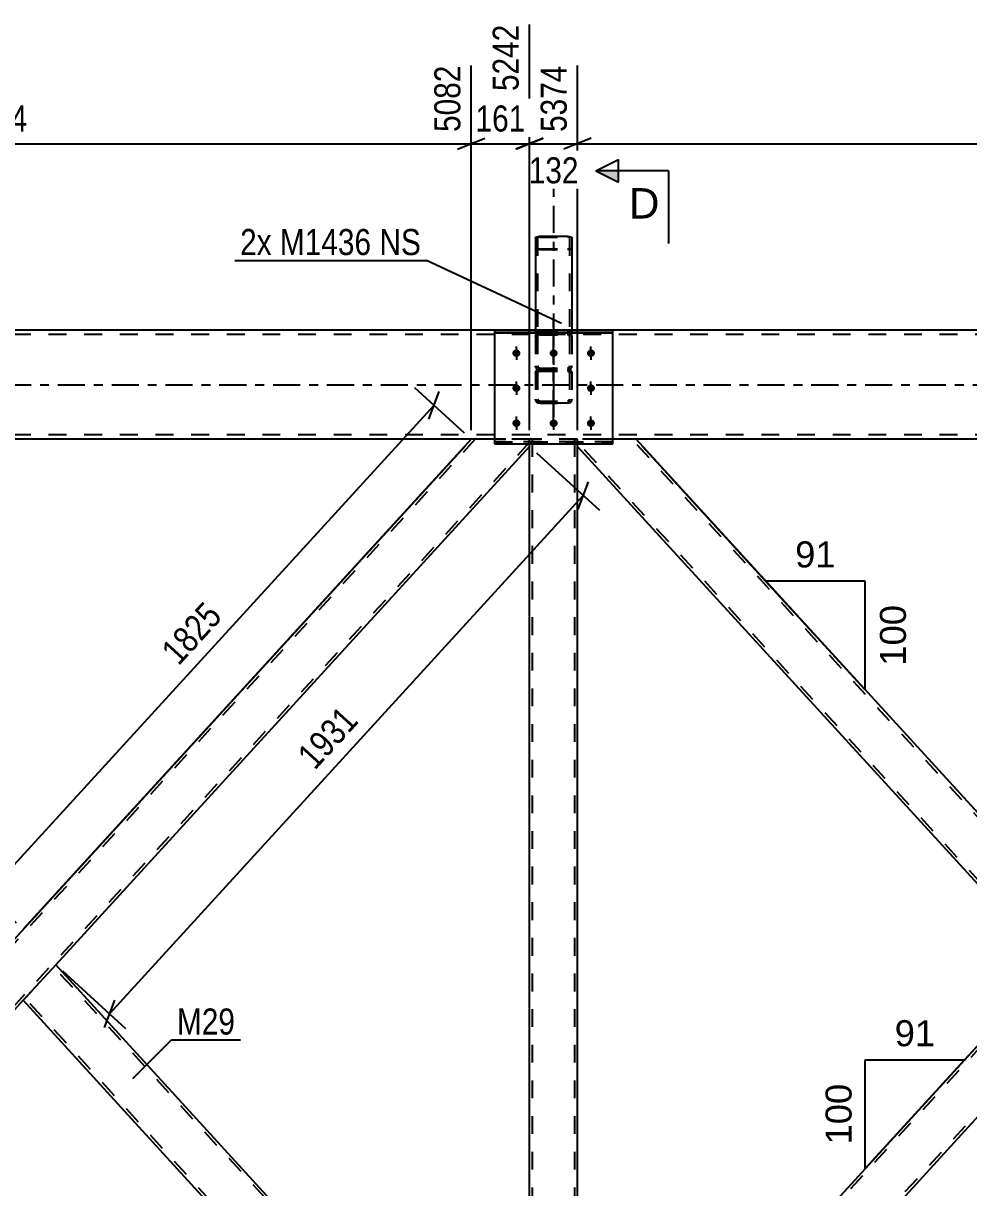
# Model space of a CAD drawing. Header units: millimetres. Extents: x -81 to 760, y -449 to 145.
# Drawn here: x 154 to 258, y -88.3 to 39.8 of the extents above; entities that cross this region are included whole.
import ezdxf

# ---------------------------------------------------------------- set-up
doc = ezdxf.new("R2010")
doc.units = ezdxf.units.MM
doc.linetypes.add('DXK_LINE_DOT2', pattern=[3.9198, 1.9599, -1.9599])
doc.linetypes.add('DXK_LINE_DOT3', pattern=[5.9187, 2.979, -0.9799, 0.9799, -0.9799])
doc.styles.add('Arial', font='ARIAL.TTF', dxfattribs={"height": 0.2})
doc.styles.add('Arial Narrow', font='ARIALN.TTF', dxfattribs={"height": 0.2})

# ---------------------------------------------------------------- blocks, each defined once
blk = doc.blocks.new('Part-389626899-6596 - 6530')
at = {"color": 7, "linetype": 'DXK_LINE_DOT2'}
for p, q in [((214.97, -6), (209.69, -6)), ((209.69, -6.8), (209.69, -6)), ((210.01, -121.6), (210.01, -6)), ((214.65, -121.6), (214.65, -6)), ((214.97, -6.8), (214.97, -6)), ((209.69, -121.6), (209.69, -120.8)), ((209.69, -121.6), (214.97, -121.6)), ((214.97, -121.6), (214.97, -120.8))]:
    blk.add_line(p, q, dxfattribs=at)
at = {"color": 2, "linetype": 'Continuous'}
for p, q in [((209.69, -120.8), (209.69, -6.8)), ((214.97, -120.8), (214.97, -6.8))]:
    blk.add_line(p, q, dxfattribs=at)
blk = doc.blocks.new('Part-389626899-6605 - 6530')
at = {"color": 7, "linetype": 'DXK_LINE_DOT3'}
blk.add_line((212.33, 7.12), (212.33, -3.58), dxfattribs=at)
at = {"color": 7, "linetype": 'DXK_LINE_DOT2'}
for p, q in [((210.33, 5.32), (210.37, 5.51)), ((210.33, 5.32), (210.33, -1.59)), ((210.59, 5.41), (210.57, 5.32)), ((210.57, 5.32), (210.57, -1.59)), ((210.64, 5.5), (210.59, 5.41)), ((210.63, 5.79), (210.81, 5.83)), ((210.72, 5.55), (210.64, 5.5)), ((210.81, 5.57), (210.72, 5.55)), ((210.81, 5.83), (213.85, 5.83)), ((210.81, 5.57), (213.85, 5.57)), ((213.85, 5.83), (214.04, 5.79)), ((213.95, 5.55), (213.85, 5.57)), ((214.02, 5.5), (213.95, 5.55)), ((214.07, 5.41), (214.02, 5.5)), ((214.09, 5.32), (214.07, 5.41)), ((214.09, 5.32), (214.09, -1.59)), ((214.3, 5.51), (214.33, 5.32)), ((214.33, 5.32), (214.33, -1.59)), ((210.37, 1.89), (210.33, 2.08)), ((210.37, 1.44), (210.33, 1.27)), ((210.47, 1.59), (210.37, 1.44)), ((210.63, 1.69), (210.47, 1.59)), ((210.57, 2.08), (210.59, 1.98)), ((210.57, 1.27), (210.59, 1.36)), ((210.59, 1.98), (210.64, 1.9)), ((210.59, 1.36), (210.64, 1.43)), ((210.81, 1.72), (210.63, 1.69)), ((210.81, 1.57), (210.63, 1.61)), ((210.64, 1.9), (210.72, 1.84)), ((210.64, 1.43), (210.72, 1.48)), ((210.72, 1.84), (210.81, 1.83)), ((210.72, 1.48), (210.81, 1.5)), ((210.81, 1.83), (213.85, 1.83)), ((210.81, 1.72), (213.85, 1.72)), ((210.81, 1.57), (213.85, 1.57)), ((210.81, 1.5), (213.85, 1.5)), ((213.85, 1.83), (213.95, 1.84)), ((214.04, 1.69), (213.85, 1.72)), ((214.04, 1.61), (213.85, 1.57)), ((213.85, 1.5), (213.95, 1.48)), ((213.95, 1.84), (214.02, 1.9)), ((213.95, 1.48), (214.02, 1.43)), ((214.02, 1.9), (214.07, 1.98)), ((214.02, 1.43), (214.07, 1.36)), ((214.19, 1.59), (214.04, 1.69)), ((214.07, 1.98), (214.09, 2.08)), ((214.07, 1.36), (214.09, 1.27)), ((214.3, 1.44), (214.19, 1.59)), ((214.33, 2.08), (214.3, 1.89)), ((214.33, 1.27), (214.3, 1.44)), ((210.33, -1.59), (210.37, -1.76)), ((210.37, -1.76), (210.47, -1.9)), ((210.47, -1.9), (210.63, -2)), ((210.59, -1.67), (210.57, -1.59)), ((210.64, -1.74), (210.59, -1.67)), ((210.63, -2), (210.81, -2.04)), ((210.72, -1.79), (210.64, -1.74)), ((210.81, -1.81), (210.72, -1.79)), ((210.81, -1.81), (213.85, -1.81)), ((210.81, -2.04), (213.85, -2.04)), ((213.95, -1.79), (213.85, -1.81)), ((213.85, -2.04), (214.04, -2)), ((214.02, -1.74), (213.95, -1.79)), ((214.07, -1.67), (214.02, -1.74)), ((214.04, -2), (214.19, -1.9)), ((214.09, -1.59), (214.07, -1.67)), ((214.19, -1.9), (214.3, -1.76)), ((214.3, -1.76), (214.33, -1.59))]:
    blk.add_line(p, q, dxfattribs=at)
for centre, start, end in [((210.83, 5.34), 114.3199, 159.2416), ((213.83, 5.34), 20.7584, 65.6801), ((210.83, 2.06), 200.7584, 245.6801), ((213.83, 2.06), 294.3199, 339.2416)]:
    blk.add_arc(centre, 0.496, start, end, dxfattribs=at)
blk = doc.blocks.new('Part-389626899-6541 - 6530')
at = {"color": 7, "linetype": 'DXK_LINE_DOT2'}
for p, q in [((203.7, -6), (98.31, -121.27)), ((209.69, -6.33), (104.3, -121.6)), ((209.69, -6), (203.27, -6)), ((209.69, -6.48), (209.69, -6)), ((157.58, -63.8), (154, -67.71))]:
    blk.add_line(p, q, dxfattribs=at)
at = {"color": 2, "linetype": 'Continuous'}
for p, q in [((203.27, -6), (154, -59.89)), ((209.69, -6.8), (157.58, -63.8)), ((209.69, -6.52), (209.69, -6.48)), ((209.69, -6.8), (209.69, -6.52)), ((154, -67.71), (104.73, -121.6))]:
    blk.add_line(p, q, dxfattribs=at)
blk = doc.blocks.new('Part-389626899-6551 - 6530')
at = {"color": 7, "linetype": 'DXK_LINE_DOT2'}
for p, q in [((320.37, -6), (214.97, -121.27)), ((326.36, -6.33), (220.96, -121.6))]:
    blk.add_line(p, q, dxfattribs=at)
at = {"color": 2, "linetype": 'Continuous'}
for p, q in [((267.09, -63.8), (214.97, -120.8)), ((270.67, -67.71), (221.4, -121.6))]:
    blk.add_line(p, q, dxfattribs=at)
blk = doc.blocks.new('Part-389626899-6556 - 6530')
at = {"color": 7, "linetype": 'DXK_LINE_DOT2'}
for p, q in [((221.4, -6), (214.97, -6)), ((214.97, -6.48), (214.97, -6)), ((267.31, -63.56), (214.97, -6.33)), ((270.45, -60.12), (220.96, -6)), ((270.63, -59.92), (270.23, -60.36)), ((267.31, -63.56), (267.32, -63.54))]:
    blk.add_line(p, q, dxfattribs=at)
at = {"color": 2, "linetype": 'Continuous'}
for p, q in [((270.67, -59.89), (221.4, -6)), ((214.97, -6.8), (214.97, -6.48)), ((267.09, -63.8), (214.97, -6.8)), ((270.67, -59.89), (270.23, -60.36)), ((270.23, -60.36), (267.09, -63.8))]:
    blk.add_line(p, q, dxfattribs=at)
blk = doc.blocks.new('Part-389626899-6672 - 6530')
at = {"color": 2, "linetype": 'Continuous'}
for p, q in [((218.83, 5.95), (205.83, 5.95)), ((205.83, 5.95), (205.83, -6.48)), ((205.83, 5.73), (218.83, 5.73)), ((218.83, -6.48), (218.83, 5.95)), ((205.83, -6.48), (218.83, -6.48))]:
    blk.add_line(p, q, dxfattribs=at)
at = {"color": 7, "linetype": 'DXK_LINE_DOT2'}
blk.add_line((205.83, -6.26), (218.83, -6.26), dxfattribs=at)
blk = doc.blocks.new('Bolt-389626899-6817 - 6530')
at = {"linetype": 'Continuous'}
for points in [[(208.23, 3.89), (208.32, 3.88), (208.41, 3.85), (208.49, 3.81), (208.56, 3.75), (208.61, 3.68), (208.65, 3.6), (208.67, 3.52), (208.67, 3.43), (208.65, 3.35), (208.61, 3.27), (208.56, 3.2), (208.49, 3.14), (208.41, 3.1), (208.32, 3.07), (208.23, 3.06), (208.14, 3.07), (208.05, 3.1), (207.97, 3.14), (207.91, 3.2), (207.85, 3.27), (207.81, 3.35), (207.8, 3.43), (207.8, 3.52), (207.81, 3.6), (207.85, 3.68), (207.91, 3.75), (207.97, 3.81), (208.05, 3.85), (208.14, 3.88)], [(212.33, 3.89), (212.42, 3.88), (212.51, 3.85), (212.59, 3.81), (212.66, 3.75), (212.71, 3.68), (212.75, 3.6), (212.77, 3.52), (212.77, 3.43), (212.75, 3.35), (212.71, 3.27), (212.66, 3.2), (212.59, 3.14), (212.51, 3.1), (212.42, 3.07), (212.33, 3.06), (212.24, 3.07), (212.15, 3.1), (212.07, 3.14), (212.01, 3.2), (211.95, 3.27), (211.91, 3.35), (211.9, 3.43), (211.9, 3.52), (211.91, 3.6), (211.95, 3.68), (212.01, 3.75), (212.07, 3.81), (212.15, 3.85), (212.24, 3.88)], [(216.43, 3.89), (216.52, 3.88), (216.61, 3.85), (216.69, 3.81), (216.76, 3.75), (216.81, 3.68), (216.85, 3.6), (216.87, 3.52), (216.87, 3.43), (216.85, 3.35), (216.81, 3.27), (216.76, 3.2), (216.69, 3.14), (216.61, 3.1), (216.52, 3.07), (216.43, 3.06), (216.34, 3.07), (216.25, 3.1), (216.17, 3.14), (216.11, 3.2), (216.05, 3.27), (216.01, 3.35), (216, 3.43), (216, 3.52), (216.01, 3.6), (216.05, 3.68), (216.11, 3.75), (216.17, 3.81), (216.25, 3.85), (216.34, 3.88)], [(208.23, 0.04), (208.32, 0.03), (208.41, 0), (208.49, -0.04), (208.56, -0.1), (208.61, -0.17), (208.65, -0.25), (208.67, -0.33), (208.67, -0.42), (208.65, -0.5), (208.61, -0.58), (208.56, -0.65), (208.49, -0.71), (208.41, -0.75), (208.32, -0.78), (208.23, -0.79), (208.14, -0.78), (208.05, -0.75), (207.97, -0.71), (207.91, -0.65), (207.85, -0.58), (207.81, -0.5), (207.8, -0.42), (207.8, -0.33), (207.81, -0.25), (207.85, -0.17), (207.91, -0.1), (207.97, -0.04), (208.05, 0), (208.14, 0.03)], [(216.43, 0.04), (216.52, 0.03), (216.61, 0), (216.69, -0.04), (216.76, -0.1), (216.81, -0.17), (216.85, -0.25), (216.87, -0.33), (216.87, -0.42), (216.85, -0.5), (216.81, -0.58), (216.76, -0.65), (216.69, -0.71), (216.61, -0.75), (216.52, -0.78), (216.43, -0.79), (216.34, -0.78), (216.25, -0.75), (216.17, -0.71), (216.11, -0.65), (216.05, -0.58), (216.01, -0.5), (216, -0.42), (216, -0.33), (216.01, -0.25), (216.05, -0.17), (216.11, -0.1), (216.17, -0.04), (216.25, 0), (216.34, 0.03)], [(208.23, -3.81), (208.32, -3.82), (208.41, -3.85), (208.49, -3.89), (208.56, -3.95), (208.61, -4.02), (208.65, -4.1), (208.67, -4.19), (208.67, -4.27), (208.65, -4.36), (208.61, -4.44), (208.56, -4.51), (208.49, -4.56), (208.41, -4.61), (208.32, -4.63), (208.23, -4.64), (208.14, -4.63), (208.05, -4.61), (207.97, -4.56), (207.91, -4.51), (207.85, -4.44), (207.81, -4.36), (207.8, -4.27), (207.8, -4.19), (207.81, -4.1), (207.85, -4.02), (207.91, -3.95), (207.97, -3.89), (208.05, -3.85), (208.14, -3.82)], [(212.33, -3.81), (212.42, -3.82), (212.51, -3.85), (212.59, -3.89), (212.66, -3.95), (212.71, -4.02), (212.75, -4.1), (212.77, -4.19), (212.77, -4.27), (212.75, -4.36), (212.71, -4.44), (212.66, -4.51), (212.59, -4.56), (212.51, -4.61), (212.42, -4.63), (212.33, -4.64), (212.24, -4.63), (212.15, -4.61), (212.07, -4.56), (212.01, -4.51), (211.95, -4.44), (211.91, -4.36), (211.9, -4.27), (211.9, -4.19), (211.91, -4.1), (211.95, -4.02), (212.01, -3.95), (212.07, -3.89), (212.15, -3.85), (212.24, -3.82)], [(216.43, -3.81), (216.52, -3.82), (216.61, -3.85), (216.69, -3.89), (216.76, -3.95), (216.81, -4.02), (216.85, -4.1), (216.87, -4.19), (216.87, -4.27), (216.85, -4.36), (216.81, -4.44), (216.76, -4.51), (216.69, -4.56), (216.61, -4.61), (216.52, -4.63), (216.43, -4.64), (216.34, -4.63), (216.25, -4.61), (216.17, -4.56), (216.11, -4.51), (216.05, -4.44), (216.01, -4.36), (216, -4.27), (216, -4.19), (216.01, -4.1), (216.05, -4.02), (216.11, -3.95), (216.17, -3.89), (216.25, -3.85), (216.34, -3.82)]]:
    blk.add_hatch(color=1, dxfattribs=at).paths.add_polyline_path(points)
at = {"color": 1, "linetype": 'Continuous'}
for p, q in [((208.23, 3.87), (208.23, 2.74)), ((212.33, 3.87), (212.33, 2.74)), ((216.43, 3.87), (216.43, 2.74)), ((208.23, 0.02), (208.23, -1.11)), ((216.43, 0.02), (216.43, -1.11)), ((208.23, -3.83), (208.23, -4.97)), ((212.33, -3.83), (212.33, -4.97)), ((216.43, -3.83), (216.43, -4.97))]:
    blk.add_line(p, q, dxfattribs=at)
blk = doc.blocks.new('Part-389626899-6618 - 6530')
at = {"color": 2, "linetype": 'Continuous'}
for p, q in [((157.58, -63.8), (154, -67.71)), ((209.69, -120.8), (157.58, -63.8)), ((203.27, -121.6), (154, -67.71)), ((209.69, -121.6), (209.69, -120.8))]:
    blk.add_line(p, q, dxfattribs=at)
at = {"color": 7, "linetype": 'DXK_LINE_DOT2'}
for p, q in [((209.69, -121.27), (157.36, -64.04)), ((154.22, -67.48), (154.23, -67.46)), ((203.7, -121.6), (154.22, -67.48)), ((209.69, -121.6), (203.27, -121.6)), ((209.69, -121.6), (209.69, -121.57))]:
    blk.add_line(p, q, dxfattribs=at)
blk = doc.blocks.new('Part-389626899-6665 - 6530')
at = {"color": 7, "linetype": 'DXK_LINE_DOT3'}
blk.add_line((212.33, -3.58), (212.33, 7.12), dxfattribs=at)
at = {"color": 7, "linetype": 'DXK_LINE_DOT2'}
for p, q in [((210.37, 5.51), (210.33, 5.32)), ((210.33, 5.32), (210.33, -1.59)), ((210.57, 5.32), (210.59, 5.41)), ((210.57, 5.32), (210.57, -1.59)), ((210.59, 5.41), (210.64, 5.5)), ((210.81, 5.83), (210.63, 5.79)), ((210.64, 5.5), (210.72, 5.55)), ((210.72, 5.55), (210.81, 5.57)), ((210.81, 5.83), (213.85, 5.83)), ((210.81, 5.57), (213.85, 5.57)), ((214.04, 5.79), (213.85, 5.83)), ((213.85, 5.57), (213.95, 5.55)), ((213.95, 5.55), (214.02, 5.5)), ((214.02, 5.5), (214.07, 5.41)), ((214.07, 5.41), (214.09, 5.32)), ((214.09, 5.32), (214.09, -1.59)), ((214.33, 5.32), (214.3, 5.51)), ((214.33, 5.32), (214.33, -1.59)), ((210.33, 2.08), (210.37, 1.89)), ((210.33, 1.27), (210.37, 1.44)), ((210.37, 1.44), (210.47, 1.59)), ((210.47, 1.59), (210.63, 1.69)), ((210.59, 1.98), (210.57, 2.08)), ((210.59, 1.36), (210.57, 1.27)), ((210.64, 1.9), (210.59, 1.98)), ((210.64, 1.43), (210.59, 1.36)), ((210.63, 1.69), (210.81, 1.72)), ((210.63, 1.61), (210.72, 1.59)), ((210.72, 1.84), (210.64, 1.9)), ((210.72, 1.48), (210.64, 1.43)), ((210.81, 1.83), (210.72, 1.84)), ((210.72, 1.59), (210.81, 1.57)), ((210.81, 1.5), (210.72, 1.48)), ((210.81, 1.83), (213.85, 1.83)), ((210.81, 1.72), (213.85, 1.72)), ((210.81, 1.57), (213.85, 1.57)), ((210.81, 1.5), (213.85, 1.5)), ((213.95, 1.84), (213.85, 1.83)), ((213.85, 1.72), (214.04, 1.69)), ((213.85, 1.57), (214.02, 1.61)), ((213.95, 1.48), (213.85, 1.5)), ((214.02, 1.9), (213.95, 1.84)), ((214.02, 1.43), (213.95, 1.48)), ((214.07, 1.98), (214.02, 1.9)), ((214.02, 1.61), (214.04, 1.61)), ((214.07, 1.36), (214.02, 1.43)), ((214.04, 1.69), (214.19, 1.59)), ((214.09, 2.08), (214.07, 1.98)), ((214.09, 1.27), (214.07, 1.36)), ((214.19, 1.59), (214.3, 1.44)), ((214.3, 1.89), (214.33, 2.08)), ((214.3, 1.44), (214.33, 1.27)), ((210.37, -1.76), (210.33, -1.59)), ((210.47, -1.9), (210.37, -1.76)), ((210.63, -2), (210.47, -1.9)), ((210.57, -1.59), (210.59, -1.67)), ((210.59, -1.67), (210.64, -1.74)), ((210.81, -2.04), (210.63, -2)), ((210.64, -1.74), (210.72, -1.79)), ((210.72, -1.79), (210.81, -1.81)), ((210.81, -1.81), (213.85, -1.81)), ((213.85, -2.04), (210.81, -2.04)), ((213.85, -1.81), (213.95, -1.79)), ((214.04, -2), (213.85, -2.04)), ((213.95, -1.79), (214.02, -1.74)), ((214.02, -1.74), (214.07, -1.67)), ((214.19, -1.9), (214.04, -2)), ((214.07, -1.67), (214.09, -1.59)), ((214.3, -1.76), (214.19, -1.9)), ((214.33, -1.59), (214.3, -1.76))]:
    blk.add_line(p, q, dxfattribs=at)
for centre, start, end in [((210.83, 5.34), 114.3199, 159.2416), ((213.83, 5.34), 20.7584, 65.6801), ((210.83, 2.06), 200.7584, 245.6801), ((213.83, 2.06), 294.3199, 339.2416)]:
    blk.add_arc(centre, 0.496, start, end, dxfattribs=at)
blk = doc.blocks.new('Part-389626899-6675 - 6530')
at = {"color": 7, "linetype": 'DXK_LINE_DOT2'}
for p, q in [((218.83, 5.95), (205.83, 5.95)), ((205.83, 5.95), (205.83, -6.48)), ((205.83, 5.73), (218.83, 5.73)), ((218.83, -6.48), (218.83, 5.95)), ((218.83, -6.27), (205.83, -6.27)), ((205.83, -6.48), (218.83, -6.48))]:
    blk.add_line(p, q, dxfattribs=at)
blk = doc.blocks.new('Part-389626899-6712 - 6530')
at = {"color": 2, "linetype": 'Continuous'}
for p, q in [((443.67, 6), (0, 6)), ((205.83, -6), (0, -6)), ((439.17, -6), (218.83, -6))]:
    blk.add_line(p, q, dxfattribs=at)
at = {"color": 7, "linetype": 'DXK_LINE_DOT2'}
for p, q in [((578.17, 5.52), (0, 5.52)), ((578.17, -5.52), (0, -5.52)), ((218.83, -6), (205.83, -6))]:
    blk.add_line(p, q, dxfattribs=at)
at = {"color": 7, "linetype": 'DXK_LINE_DOT3'}
blk.add_line((-2, 0), (578.17, 0), dxfattribs=at)
blk = doc.blocks.new('Bolt-389626899-6818 - 6530')
at = {"color": 1, "linetype": 'DXK_LINE_DOT2'}
for p, q in [((208.23, 3.08), (208.23, 4.22)), ((212.33, 3.08), (212.33, 4.22)), ((216.43, 3.08), (216.43, 4.22)), ((208.23, -0.77), (208.23, 0.36)), ((216.43, -0.77), (216.43, 0.36)), ((208.23, -4.63), (208.23, -3.49)), ((212.33, -4.63), (212.33, -3.49)), ((216.43, -4.63), (216.43, -3.49))]:
    blk.add_line(p, q, dxfattribs=at)
blk = doc.blocks.new('Part-389626899-63434 - 6530')
at = {"color": 7, "linetype": 'DXK_LINE_DOT3'}
blk.add_line((212.33, 25.61), (212.33, -4.49), dxfattribs=at)
at = {"color": 2, "linetype": 'Continuous'}
for p, q in [((210.33, 16.16), (210.37, 16.23)), ((210.33, 16.16), (210.33, 6)), ((210.37, 16.23), (210.47, 16.28)), ((210.47, 16.28), (210.63, 16.32)), ((210.63, 16.32), (210.81, 16.33)), ((210.81, 16.33), (213.85, 16.33)), ((213.85, 16.33), (214.04, 16.32)), ((214.04, 16.32), (214.19, 16.28)), ((214.19, 16.28), (214.3, 16.23)), ((214.3, 16.23), (214.33, 16.16)), ((214.33, 16.16), (214.33, 6))]:
    blk.add_line(p, q, dxfattribs=at)
at = {"color": 7, "linetype": 'DXK_LINE_DOT2'}
for p, q in [((210.59, 16.19), (210.57, 16.16)), ((210.57, 16.16), (210.57, 5.69)), ((210.64, 16.22), (210.59, 16.19)), ((210.72, 16.24), (210.64, 16.22)), ((210.81, 16.25), (210.72, 16.24)), ((210.81, 16.25), (213.85, 16.25)), ((213.95, 16.24), (213.85, 16.25)), ((214.02, 16.22), (213.95, 16.24)), ((214.07, 16.19), (214.02, 16.22)), ((214.09, 16.16), (214.07, 16.19)), ((214.09, 16.16), (214.09, 5.69)), ((210.37, 14.99), (210.33, 15.05)), ((210.47, 14.93), (210.37, 14.99)), ((210.63, 14.89), (210.47, 14.93)), ((210.57, 15.05), (210.59, 15.02)), ((210.59, 15.02), (210.64, 14.99)), ((210.81, 14.88), (210.63, 14.89)), ((210.64, 14.99), (210.72, 14.97)), ((210.72, 14.97), (210.81, 14.96)), ((210.81, 14.96), (213.85, 14.96)), ((210.81, 14.88), (213.85, 14.88)), ((213.85, 14.96), (213.95, 14.97)), ((214.04, 14.89), (213.85, 14.88)), ((213.95, 14.97), (214.02, 14.99)), ((214.02, 14.99), (214.07, 15.02)), ((214.19, 14.93), (214.04, 14.89)), ((214.07, 15.02), (214.09, 15.05)), ((214.3, 14.99), (214.19, 14.93)), ((214.33, 15.05), (214.3, 14.99)), ((214.33, 6), (210.33, 6)), ((210.33, 6), (210.33, 5.69)), ((210.33, 5.83), (210.57, 5.83)), ((210.33, 5.69), (210.37, 5.62)), ((210.37, 5.62), (210.47, 5.57)), ((210.47, 5.57), (210.63, 5.53)), ((210.59, 5.66), (210.57, 5.69)), ((210.64, 5.63), (210.59, 5.66)), ((210.63, 5.53), (210.81, 5.51)), ((210.72, 5.61), (210.64, 5.63)), ((210.81, 5.6), (210.72, 5.61)), ((210.81, 5.6), (213.85, 5.6)), ((210.81, 5.51), (213.85, 5.51)), ((213.95, 5.61), (213.85, 5.6)), ((213.85, 5.51), (214.04, 5.53)), ((214.02, 5.63), (213.95, 5.61)), ((214.07, 5.66), (214.02, 5.63)), ((214.04, 5.53), (214.19, 5.57)), ((214.09, 5.69), (214.07, 5.66)), ((214.09, 5.83), (214.33, 5.83)), ((214.19, 5.57), (214.3, 5.62)), ((214.3, 5.62), (214.33, 5.69)), ((214.33, 6), (214.33, 5.69))]:
    blk.add_line(p, q, dxfattribs=at)
blk = doc.blocks.new('StraightDimension-389626899-7719 - 6530')
at = {"color": 7, "linetype": 'Continuous'}
for p, q in [((210.43, -7.47), (217.36, -13.81)), ((215.02, -13.7), (216.16, -10.68)), ((163.47, -69.19), (215.59, -12.19)), ((158.32, -64.47), (165.24, -70.81)), ((164.04, -67.68), (162.9, -70.7))]:
    blk.add_line(p, q, dxfattribs=at)
at = {"color": 0}
blk.add_wipeout([(191.85, -37.04), (188.75, -34.21), (183, -40.49), (186.1, -43.32)], dxfattribs=at)
at = {"color": 3, "style": 'Arial Narrow'}
blk.add_text('1931', height=2.863, rotation=47.5612, dxfattribs=at).set_placement((186.06, -42.47))
blk = doc.blocks.new('StraightDimension-389626899-7698 - 6530')
at = {"color": 7, "linetype": 'Continuous'}
for p, q in [((202.53, -5.33), (197.08, -0.34)), ((198.61, -3.77), (199.75, -0.75)), ((149.91, -56.15), (199.18, -2.26)), ((153.26, -59.21), (147.81, -54.22)), ((150.48, -54.64), (149.34, -57.66))]:
    blk.add_line(p, q, dxfattribs=at)
at = {"color": 0}
blk.add_wipeout([(176.86, -25.56), (173.76, -22.72), (168.02, -29), (171.12, -31.84)], dxfattribs=at)
at = {"color": 3, "style": 'Arial Narrow'}
blk.add_text('1825', height=2.863, rotation=47.5612, dxfattribs=at).set_placement((171.08, -30.99))
blk = doc.blocks.new('AngleDimension-389626899-38749 - 6530')
at = {"color": 7, "linetype": 'Continuous'}
for p, q in [((202.6, -6.74), (140.86, -74.26)), ((129.93, -74.26), (140.86, -74.26)), ((129.93, -86.21), (140.86, -74.26)), ((129.93, -86.21), (129.93, -74.26))]:
    blk.add_line(p, q, dxfattribs=at)
at = {"color": 0}
for points in [[(138.22, -73.36), (138.22, -69.16), (132.57, -69.16), (132.57, -73.36)], [(129.03, -76.3), (124.83, -76.3), (124.83, -84.17), (129.03, -84.17)]]:
    blk.add_wipeout(points, dxfattribs=at)
at = {"color": 3, "style": 'Arial'}
blk.add_text('91', height=2.865, dxfattribs=at).set_placement((133.17, -72.76))
blk.add_text('100', height=2.865, rotation=90.0002, dxfattribs=at).set_placement((128.43, -83.57))
blk = doc.blocks.new('AngleDimension-389626899-38753 - 6530')
at = {"color": 7, "linetype": 'Continuous'}
for p, q in [((222.07, -6.74), (235.65, -21.59)), ((246.58, -21.59), (235.65, -21.59)), ((246.58, -33.54), (235.65, -21.59)), ((246.58, -33.54), (246.58, -21.59))]:
    blk.add_line(p, q, dxfattribs=at)
at = {"color": 0}
for points in [[(243.94, -20.69), (243.94, -16.49), (238.29, -16.49), (238.29, -20.69)], [(251.68, -23.63), (247.48, -23.63), (247.48, -31.5), (251.68, -31.5)]]:
    blk.add_wipeout(points, dxfattribs=at)
at = {"color": 3, "style": 'Arial'}
blk.add_text('91', height=2.865, dxfattribs=at).set_placement((238.89, -20.09))
blk.add_text('100', height=2.865, rotation=90.0002, dxfattribs=at).set_placement((251.08, -30.9))
blk = doc.blocks.new('AngleDimension-389626899-38762 - 6530')
at = {"color": 7, "linetype": 'Continuous'}
for p, q in [((319.26, -6.74), (257.53, -74.26)), ((246.6, -74.26), (257.53, -74.26)), ((246.6, -86.21), (257.53, -74.26)), ((246.6, -86.21), (246.6, -74.26))]:
    blk.add_line(p, q, dxfattribs=at)
at = {"color": 0}
for points in [[(254.89, -73.36), (254.89, -69.16), (249.24, -69.16), (249.24, -73.36)], [(245.7, -76.3), (241.5, -76.3), (241.5, -84.17), (245.7, -84.17)]]:
    blk.add_wipeout(points, dxfattribs=at)
at = {"color": 3, "style": 'Arial'}
blk.add_text('91', height=2.865, dxfattribs=at).set_placement((249.84, -72.76))
blk.add_text('100', height=2.865, rotation=90.0002, dxfattribs=at).set_placement((245.1, -83.57))
blk = doc.blocks.new('StraightDimension-389626899-38975 - 6530')
at = {"color": 7, "linetype": 'Continuous'}
for p, q in [((214.97, -5), (214.97, 35.12)), ((216.47, 27.11), (213.47, 25.91)), ((214.97, 26.51), (319.94, 26.51))]:
    blk.add_line(p, q, dxfattribs=at)
blk = doc.blocks.new('StraightDimension-389626899-38976 - 6530')
at = {"color": 7, "linetype": 'Continuous'}
for p, q in [((209.69, -5), (209.69, 39.62)), ((214.97, -5), (214.97, 35.12)), ((208.19, 25.91), (211.19, 27.11)), ((216.47, 27.11), (213.47, 25.91)), ((209.69, 26.51), (214.97, 26.51))]:
    blk.add_line(p, q, dxfattribs=at)
at = {"color": 0, "linetype": 'Continuous'}
blk.add_wipeout([(214.37, 35.72), (210.17, 35.72), (210.17, 27.21), (214.37, 27.21)], dxfattribs=at)
at = {"color": 0}
blk.add_wipeout([(215.68, 21.56), (215.68, 25.76), (208.99, 25.76), (208.99, 21.56)], dxfattribs=at)
at = {"color": 3, "linetype": 'Continuous', "style": 'Arial Narrow'}
blk.add_text('5374', height=2.863, rotation=90.0002, dxfattribs=at).set_placement((213.77, 27.81))
at = {"color": 3, "style": 'Arial Narrow'}
blk.add_text('132', height=2.863, dxfattribs=at).set_placement((209.59, 22.16))
blk = doc.blocks.new('StraightDimension-389626899-38977 - 6530')
at = {"color": 7, "linetype": 'Continuous'}
for p, q in [((209.69, -5), (209.69, 39.62)), ((203.27, -5), (203.27, 35.12)), ((201.77, 25.91), (204.77, 27.11)), ((211.19, 27.11), (208.19, 25.91)), ((203.27, 26.51), (209.69, 26.51))]:
    blk.add_line(p, q, dxfattribs=at)
at = {"color": 0}
blk.add_wipeout([(209.82, 27.26), (209.82, 31.46), (203.14, 31.46), (203.14, 27.26)], dxfattribs=at)
at = {"color": 3, "style": 'Arial Narrow'}
blk.add_text('161', height=2.863, dxfattribs=at).set_placement((203.74, 27.86))
at = {"color": 0, "linetype": 'Continuous'}
blk.add_wipeout([(209.09, 40.22), (204.89, 40.22), (204.89, 31.71), (209.09, 31.71)], dxfattribs=at)
at = {"color": 3, "linetype": 'Continuous', "style": 'Arial Narrow'}
blk.add_text('5242', height=2.863, rotation=90.0002, dxfattribs=at).set_placement((208.49, 32.31))
blk = doc.blocks.new('StraightDimension-389626899-38978 - 6530')
at = {"color": 7, "linetype": 'Continuous'}
for p, q in [((203.27, -5), (203.27, 35.12)), ((201.77, 25.91), (204.77, 27.11)), ((98.31, 26.51), (203.27, 26.51))]:
    blk.add_line(p, q, dxfattribs=at)
at = {"color": 0}
blk.add_wipeout([(155.05, 27.26), (155.05, 31.46), (146.53, 31.46), (146.53, 27.26)], dxfattribs=at)
at = {"color": 3, "style": 'Arial Narrow'}
blk.add_text('2624', height=2.863, dxfattribs=at).set_placement((147.13, 27.86))
at = {"color": 0, "linetype": 'Continuous'}
blk.add_wipeout([(202.67, 35.72), (198.47, 35.72), (198.47, 27.21), (202.67, 27.21)], dxfattribs=at)
at = {"color": 3, "linetype": 'Continuous', "style": 'Arial Narrow'}
blk.add_text('5082', height=2.863, rotation=90.0002, dxfattribs=at).set_placement((202.07, 27.81))
blk = doc.blocks.new('Mark-389626899-6614 - 6530')
at = {"color": 0}
blk.add_wipeout([(177.3, -71.47), (177.3, -68.47), (170.9, -68.47), (170.9, -71.47)], dxfattribs=at)
blk.add_wipeout([(177.3, -71.47), (177.3, -68.47), (170.9, -68.47), (170.9, -71.47)], dxfattribs=at)
at = {"color": 30, "linetype": 'Continuous'}
for p, q in [((166.06, -76.31), (170.3, -72.07)), ((170.3, -72.07), (177.9, -72.07))]:
    blk.add_line(p, q, dxfattribs=at)
at = {"color": 3, "style": 'Arial Narrow'}
blk.add_text('M29', height=2.863, dxfattribs=at).set_placement((170.9, -71.47))
blk = doc.blocks.new('SectionMark-389626899-42665 - 6530')
at = {"linetype": 'Continuous'}
for points in [[(219.47, 23.54), (219.47, 22.29), (216.97, 23.54)], [(219.47, -149.49), (219.47, -150.74), (216.97, -150.74)]]:
    blk.add_hatch(color=6, dxfattribs=at).paths.add_polyline_path(points)
at = {"color": 6, "linetype": 'Continuous'}
for p, q in [((216.97, 23.54), (219.47, 24.79)), ((219.47, 22.29), (219.47, 24.79)), ((224.97, 23.54), (216.97, 23.54)), ((216.97, 23.54), (219.47, 22.29)), ((224.97, 23.54), (224.97, 15.54)), ((224.97, -150.74), (224.97, -142.74)), ((216.97, -150.74), (219.47, -149.49)), ((219.47, -149.49), (219.47, -151.99)), ((224.97, -150.74), (216.97, -150.74)), ((219.47, -151.99), (216.97, -150.74))]:
    blk.add_line(p, q, dxfattribs=at)
at = {"color": 0, "linetype": 'Continuous'}
for points in [[(223.97, 18.29), (223.97, 21.79), (220.6, 21.79), (220.6, 18.29)], [(223.97, -148.99), (223.97, -145.49), (220.6, -145.49), (220.6, -148.99)]]:
    blk.add_wipeout(points, dxfattribs=at)
at = {"color": 3, "linetype": 'Continuous', "style": 'Arial'}
for p in [(220.6, 18.29), (220.6, -148.99)]:
    blk.add_text('D', height=3.34, dxfattribs=at).set_placement(p)
blk = doc.blocks.new('MarkSet-389626899-71766 - 6530')
at = {"color": 0}
for points in [[(181.32, 14.27), (181.32, 17.27), (177.85, 17.27), (177.85, 14.27)], [(192.27, 14.27), (192.27, 17.27), (182.22, 17.27), (182.22, 14.27)], [(197.73, 14.27), (197.73, 17.27), (193.17, 17.27), (193.17, 14.27)]]:
    blk.add_wipeout(points, dxfattribs=at)
for points in [[(181.32, 14.27), (181.32, 17.27), (177.85, 17.27), (177.85, 14.27)], [(192.27, 14.27), (192.27, 17.27), (182.22, 17.27), (182.22, 14.27)], [(197.73, 14.27), (197.73, 17.27), (193.17, 17.27), (193.17, 14.27)]]:
    blk.add_wipeout(points, dxfattribs=at)
at = {"color": 30, "linetype": 'Continuous'}
for p in [(177.25, 13.67), (213.21, 6.75)]:
    blk.add_line(p, (198.33, 13.67), dxfattribs=at)
at = {"color": 3, "style": 'Arial Narrow'}
for s, p in [('2x', (177.85, 14.27)), ('M1436', (182.22, 14.27)), ('NS', (193.17, 14.27))]:
    blk.add_text(s, height=2.863, dxfattribs=at).set_placement(p)

msp = doc.modelspace()

# ---------------------------------------------------------------- block references
for name in ['Part-389626899-63434 - 6530', 'Part-389626899-6605 - 6530', 'Part-389626899-6665 - 6530', 'Part-389626899-6712 - 6530', 'Part-389626899-6672 - 6530', 'Part-389626899-6675 - 6530', 'Bolt-389626899-6817 - 6530', 'Bolt-389626899-6818 - 6530', 'Part-389626899-6541 - 6530', 'Part-389626899-6596 - 6530', 'Part-389626899-6551 - 6530', 'Part-389626899-6556 - 6530', 'Part-389626899-6618 - 6530']:
    msp.add_blockref(name, (0, 0))

# ---------------------------------------------------------------- next in the draw order: block references
for name in ['StraightDimension-389626899-38975 - 6530', 'StraightDimension-389626899-7719 - 6530', 'AngleDimension-389626899-38753 - 6530']:
    msp.add_blockref(name, (0, 0))

# ---------------------------------------------------------------- next in the draw order: block references
for name in ['StraightDimension-389626899-38976 - 6530', 'StraightDimension-389626899-7698 - 6530', 'AngleDimension-389626899-38762 - 6530']:
    msp.add_blockref(name, (0, 0))

# ---------------------------------------------------------------- next in the draw order: block references
for name in ['StraightDimension-389626899-38977 - 6530', 'SectionMark-389626899-42665 - 6530', 'AngleDimension-389626899-38749 - 6530']:
    msp.add_blockref(name, (0, 0))

# ---------------------------------------------------------------- next in the draw order: block references
for name in ['StraightDimension-389626899-38978 - 6530', 'Mark-389626899-6614 - 6530']:
    msp.add_blockref(name, (0, 0))

# ---------------------------------------------------------------- next in the draw order: block references
msp.add_blockref('MarkSet-389626899-71766 - 6530', (0, 0))

doc.saveas('drawing.dxf')
